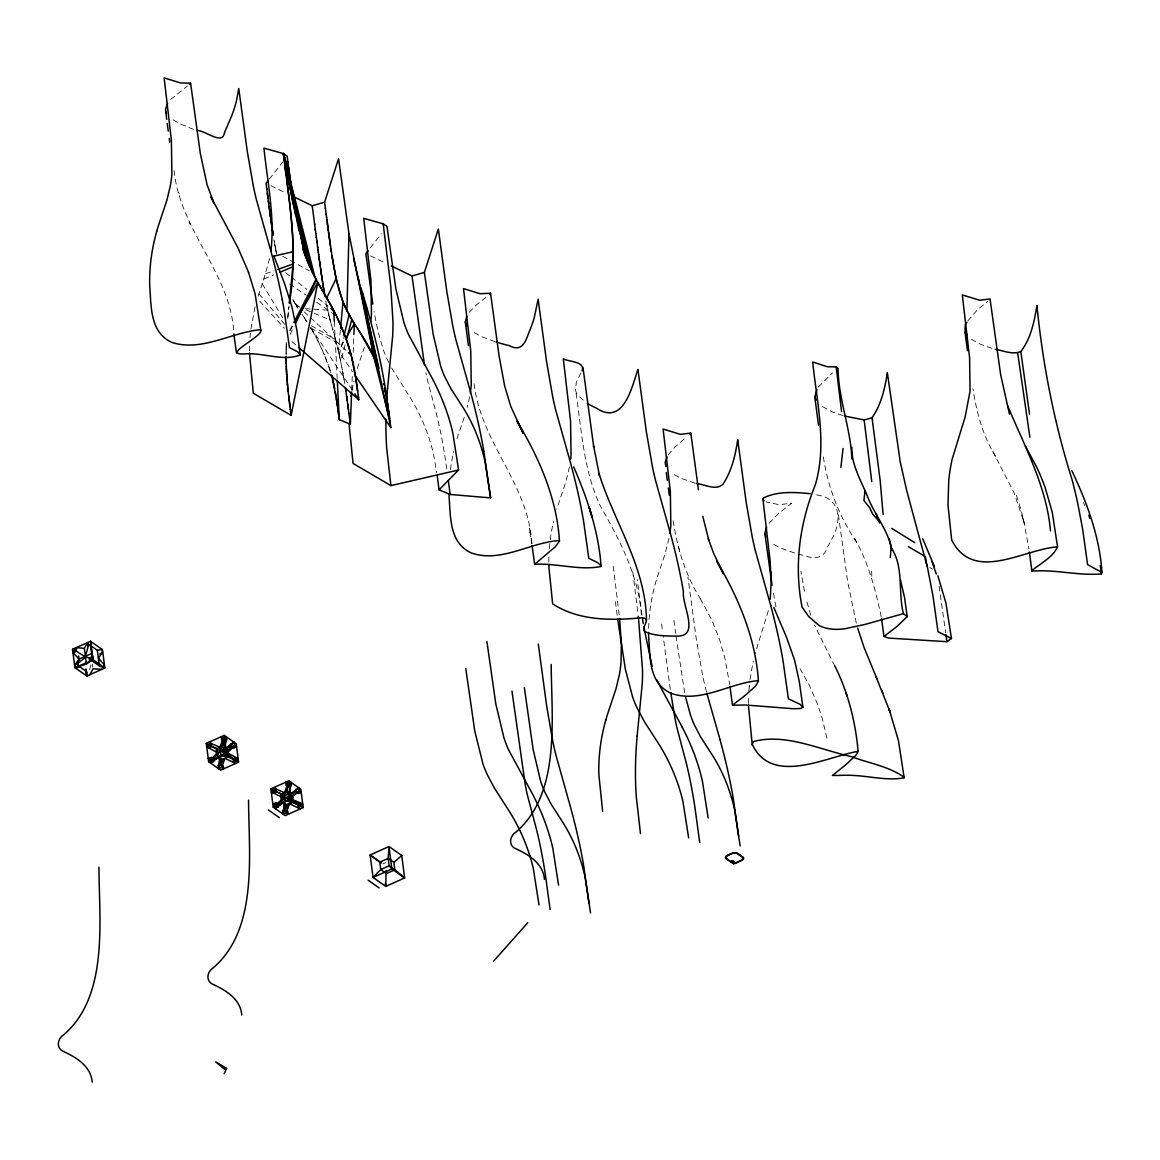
<?xml version="1.0" encoding="UTF-8"?>
<svg xmlns="http://www.w3.org/2000/svg" width="1160" height="1160" viewBox="0 0 1160 1160"><rect width="100%" height="100%" fill="white"/><g stroke="black" fill="none" stroke-linecap="round" stroke-linejoin="round"><path stroke-width="0.75" stroke-dasharray="5 3.75" d="M249.444 351.031L249.545 345.144M286.114 353.684L286.114 352.64M286.129 351.538L286.114 355.366M286.129 351.596L286.143 349.493M286.143 350.233L286.187 346.796M748.403 703.395L748.476 698.059M286.172 348.275L286.201 346.26M286.201 346.303L286.302 342.287M286.23 345.173L286.259 344.07M351.712 390.108L352.35 373.955M353.191 352.408L353.844 336.24M748.867 691.012L749.795 680.92M249.994 337.69L250.4 333.239M749.186 686.792L749.316 685.313M287.724 318.464L287.854 317.101A245.021 128.586 -75 0 1 288.115 314.36L289.043 305.906M287.854 317.101L288.883 307.183M340.387 329.962L338.401 351.031L352.51 371.649M250.879 329.106L255.142 306.602M749.969 679.455L753.173 661.316M469.67 396.735L467.219 407.522M569.458 466.958L566.051 481.139L557.684 506.282A233.464 198.2 -0.2 0 0 556.727 509.327M669.001 538.428L664.839 554.683L657.488 576.505A233.464 198.2 -0.2 0 0 655.617 582.61A252.46 214.325 -0.2 0 0 648.817 624.413A220.197 186.934 -0.2 0 0 648.614 629.837M269.656 258.506L262.624 282.967M768.355 610.653L755.102 653.674M339.373 355.337L343.563 337.502M345.144 344.796L340.707 361.63L340.504 360.586M89.552 669.625L91.031 664.448M258.129 296.192L262.58 283.098M364.428 347.246L358.106 365.82A233.464 198.2 -0.2 0 0 357.149 368.865M464.217 417.47L457.896 436.044A233.464 198.2 -0.2 0 0 456.938 439.089M290.188 334.341L294.06 326.38M289.797 330.469L293.074 324.075M580.928 372.911L576.288 382.379L575.577 390.137A40.861 21.474 -7.4 0 0 577.549 394.806L585.235 402.012M290.087 330.658L293.668 324.452M343.723 341.91L338.401 351.031L337.661 347.855M967.744 320.914L977.59 309.647L987.696 301.223M668.189 454.894L674.511 447.412L686.328 437.175M269.395 179.075L282.721 161.951M370.301 247.877L381.408 233.61M769.109 523.261L777.693 514.257L791.642 503.164L779.244 504.716L765.933 501.888M469.249 312.286L476.31 304.978L488.084 295.684M818.322 387.02L832.488 372.897M170.665 99.426L187.383 86.014M382.858 863.954L386.004 862.547M264.001 278.922L273.63 274.876M265.683 273.76L274.209 270.715M305.123 308.661L328.381 310.242M843.059 415.599L832.909 412.177L820.874 405.753M695.029 483.184L680.34 477.992L671.249 472.801M816.582 494.958C841.449 497.64 842.015 522.522 831.56 539.371A279.067 146.638 -7.4 0 1 827.312 547.332C824.557 557.829 814.421 559.729 805.518 555.785A142.52 74.892 -7.4 0 1 795.064 553.175L780.376 548.013L771.212 542.909M494.784 341.591L481.603 336.661L472.424 331.658M991.916 348.363L980.388 344.215L970.731 338.865M193.474 129.383L179.612 123.641L171.201 118.639M295.945 304.921L299.628 307.067M306.051 309.793L330.107 320.029L332.891 330.049M270.831 185.673L285.157 192.618M370.62 255.911L384.946 262.856M282.663 256.258L309.387 270.845M310.764 327.932L336.342 342.519L335.312 338.647M311.329 325.728L335.544 339.517L333.312 331.528M929.769 567.472L932.596 569.183M289.724 284.113L306.211 295.235M316.695 302.31L331.673 312.417M285.65 272.76L289.899 276.094M291.32 277.211L306.878 289.449M318.188 298.367L328.091 306.153M291.972 341.606L297.424 346.347M294.829 303.079L298.946 307.008M304.166 311.808L309.387 316.622M310.692 317.825L345.912 350.276M259.709 301.208L284.461 328.309M258.912 293.755L285.925 325.8M301.948 314.186L306.936 321.683L302.325 314.896M310.923 327.7L352.814 390.76M305.211 319.261L306.632 321.421M297.264 307.067L297.961 308.168L296.423 305.704M297.149 306.878L296.293 305.5M310.662 327.758L311.851 329.715M296.105 305.181L295.829 304.732M311.068 328.425L316.201 337.415M295.553 304.297L292.943 299.802M262.29 283.954L282.576 317.637M294.727 302.905L292.798 299.57M312.315 330.498L315.897 336.849M800.066 668.61L809.433 685.487L817.64 704.395L822.411 718.939L827.167 739.399M391.572 367.923L409.147 395.893A233.464 198.563 -4.6 0 1 412.525 401.447A252.46 214.716 -4.6 0 1 429.882 440.699A220.197 187.282 -4.6 0 1 433.39 453.618L436.798 472.787M995.628 456.533C982.926 435.957 976.473 412.395 972.964 388.658M316.173 337.371L324.51 355.047M992.771 451.226L1014.246 493.203L1024.613 524.015M317.68 340.257L321.523 348.16M174.101 170.563C179.901 230.55 231.71 274.659 233.87 334.181M388.701 362.384L387.585 360.079A167.881 142.796 -4.6 0 1 382.988 348.841L377.957 331.281L374.027 311.489M189.124 222.227L190.341 224.779M834.837 666L814.436 624.979M322.349 350.001L329.425 368.329M325.003 356.236L328.324 365.037M328.541 365.661L329.976 370.011M810.782 615.25L806.432 600.213M1016.407 495.262L1018.379 501.279A343.476 207.089 -69.6 0 1 1023.381 519.346L1028.906 548.709M329.715 369.185L330.368 371.272M330.035 370.171L330.267 370.91M330.6 372.012L330.817 372.751M856.327 623.137L847.67 581.769L838.231 513.59M335.24 338.401L329.454 317.477M673.163 520.767C677.338 548.245 685.458 575.36 700.524 598.937L699.465 597.11L711.834 620.034L719.722 640.073L725.087 659.025L729.683 684.603M335.646 339.88L337.589 347.521M881.266 616.946C875.539 589.686 868.579 562.977 854.717 538.704L856.805 542.517C838.868 516.301 827.471 486.098 823.02 454.676M330.107 320.029L329.889 319.188M179.524 195.518L179.829 196.649M178.727 192.473L179.031 193.633M678.484 546.664L679.789 551.711M329.788 318.768L328.715 314.462A170.868 33.335 89.7 0 1 325.902 301.513M336.458 342.998L336.704 343.954M706.469 691.838L705.439 687.721A167.881 57.115 69.7 0 1 702.51 674.786L696.377 639.61L687.894 576.984M329.339 317.043L328.99 315.636M337.096 345.549L337.299 346.376M1022.989 518.041L1024.744 525.19M328.875 315.157L326.54 304.66M337.546 347.376L337.995 349.262M338.256 350.349L338.981 353.568M338.938 353.336L339.3 355.004M339.373 355.293L340.286 359.542M339.706 356.845L340.039 358.396M340.243 359.353L340.547 360.861M775.967 606.767L772.893 590.484M276.602 253.91L276.37 252.822M276.631 254.083L275.95 250.69M340.866 362.355L341.837 367.314M276.283 252.387L275.514 248.429M326.279 303.398L325.96 301.788M684.69 692.766L676.048 636.521M341.837 367.27L342.127 368.808M275.863 250.255L275.703 249.386M804.474 591.324L800.893 571.155M275.674 249.24L274.282 241.57M342.2 369.214L342.403 370.301M531.831 543.547C528.815 484.387 480.037 441.395 474.063 383.177M275.442 248.037L274.935 245.224M342.562 371.113L342.78 372.287M342.649 371.591L342.954 373.274M342.824 372.534L343.084 373.94M939.078 586.163L945.676 632.852M343.055 373.766L343.577 376.724M274.848 244.745L274.166 240.831M530.192 533.02L529.351 528.264L531.831 543.808M343.563 376.681L343.723 377.595M343.664 377.217L343.998 379.175M274.238 241.323L273.992 239.844M343.969 379.001L344.723 383.539M642.031 615.496L637.159 579.42M531.077 538.341L531.802 543.359M670.306 689.33L663.056 635.375M446.76 468.872L445.266 458.635A220.197 42.963 89.7 0 0 443.279 446.47A252.46 49.256 89.7 0 0 436.029 412.395A233.464 45.559 89.7 0 0 434.84 407.914L427.228 379.175A167.881 32.755 89.7 0 1 425.894 372.751M641.364 614.264C638.217 574.171 618.759 538.544 599.445 504.252C583.117 468.161 581.479 427.707 575.418 389.122M673.946 620.397L675.642 633.375M661.577 623.978L662.65 632.229M632.736 571.808L638.145 614.582M613.277 566.355L619.454 616.961M615.409 601.59L617.511 617.714M92.408 664.115L92.829 667.261M334.298 321.334L337.197 378.508M871.667 571.242L871.87 578.564M548.811 562.252A220.197 186.934 -0.2 0 1 548.883 556.93M549.376 548.564A252.46 214.325 -0.2 0 1 553.509 521.594M450.471 469.568A252.46 214.325 -0.2 0 1 453.72 451.37M352.06 390.311A252.46 214.325 -0.2 0 1 353.916 381.132M1083.382 502.526A258.1 219.167 -14.2 0 1 1084.846 505.716"/><path stroke-width="1.5" d="M851.832 458.867C850.788 428.402 838.376 399.243 838.042 368.373L836.157 366.85L827.341 366.763L812.696 361.978C816.843 402.65 827.297 444.773 815.234 485.039C799.559 523.639 793.875 565.993 802.067 607.072L808.795 616.627L818.627 625.124A28.884 15.167 -7.4 0 0 845.408 628.633L865.171 624.385L903.452 613.64L907.178 616.627L896.622 626.806L883.934 636.434L881.571 618.686M286.694 179.249C292.074 220.182 296.728 261.725 289.406 302.832M967.455 350.683L965.062 332.369L965.207 324.858L966.889 322.233M352.669 321.015L346.883 310.575L348.971 233.783L338.546 158.746L324.597 202.173L325.423 208.568M851.861 447.354C851.266 465.943 862.489 482.836 868.913 499.974C876.264 516.882 888.574 531.599 891.866 550.029M292.958 264.712C294.437 227.462 287.593 190.457 283.388 153.584L263.929 148.132C267.438 182.149 274.935 216.543 270.947 250.864M338.517 413.714L339.286 419.615L350.363 424.226L351.639 391.906M353.901 334.457L354.337 323.683L353.263 321.958L353.771 322.785M292.943 265.06L289.362 303.079M86.028 669.378L86.884 676.048L74.907 667.609L72.529 649.296L90.48 641.248L102.457 649.673L104.835 668L86.884 676.048L86.666 671.669L80.025 667L75.342 667.913L74.936 664.868L79.011 659.17L91.727 653.457L90.915 641.553L90.712 645.627L97.353 650.296L102.037 649.383L102.428 652.428L98.368 658.14L104.444 664.941M468.437 345.607L465.32 321.958L466.755 316.173M843.044 448.5L840.898 467.408M890.329 557.539L891.097 547.491L889.256 538.82M340.547 328.207L343.012 301.861L340.156 293.755M282.3 299.875A220.197 74.907 69.7 0 1 284.258 310.88L289.435 347.637L297.975 351.958L300.295 354.989C283.2 361.717 262.812 352.336 244.485 353.887C221.589 355.279 260.231 337.937 260.899 330.861L255.084 293.785L248.429 271.947M770.255 599.198L771.139 581.798L770.167 561.251L762.903 498.916M864.983 490.491L863.939 500.54L869.855 507.935L872.581 513.967L879.309 521.492M698.45 489.796L690.809 433.028L680.529 434.405L663.1 429.055L670.35 491.405L670.828 525.291A167.881 142.52 -0.2 0 1 669.885 533.368M818.539 425.387L814.813 397.024L816.944 389.528M573.692 466.914C587.337 498.466 598.531 531.352 601.054 565.891L600.938 566.486C579.623 570.851 556.539 562.919 534.644 564.326L532.077 545.519M490.564 293.335L499.061 355.772L504.673 386.034L510.791 406.464L523.247 433.434L517.055 421.123C539.038 457.779 556.757 497.915 559.482 541.125L555.234 546.824L534.644 564.326M249.458 353.133L253.3 393.226L291.131 415.367L317.825 282.576L322.291 290.348M343.983 335.762L349.117 314.882M346.463 339.735L351.77 319.522M235.581 763.454L224.953 758.307L221.618 767.413L218.631 768.761L218.239 765.702L220.893 757.219M221.632 739.761L224.619 738.427L226.62 739.833L223.619 741.167L221.632 739.761L221.226 736.716L223.227 738.122L223.619 741.167L220.429 751.361L213.237 758.741L210.25 760.09L217.442 752.71L223.416 750.027L226.62 739.833L226.214 736.774L223.227 738.122L219.893 747.243L220.965 755.493L210.642 763.149L210.25 760.09L208.249 758.683L211.25 757.349L213.237 758.741L213.643 761.801L211.642 760.394L211.25 757.349M221.763 762.671L222.821 759.278M437.233 475.904L439.075 489.853L450.152 494.464L490.608 497.887L485.083 461.897A220.197 162.574 -54.9 0 0 481.893 449.442A252.46 186.383 -54.9 0 0 466.509 413.322A233.464 172.376 -54.9 0 0 463.594 408.422L450.907 388.658L444.816 376.899A167.881 123.946 -54.9 0 1 440.742 366.444L433.173 334.356L424.386 272.397L438.349 228.984L446.817 291.61L452.951 326.786A167.881 57.115 69.7 0 0 455.895 339.72L468.48 384.613A233.464 79.416 69.7 0 1 471.395 395.067A252.46 85.883 69.7 0 1 481.864 440.322A220.197 74.907 69.7 0 1 483.85 451.341M224.17 1073.739L226.417 1068.781L224.793 1068.781L225.75 1069.259M226.214 736.774L222.88 745.894L216.905 748.577L208.263 744.821L208.669 747.881L217.442 752.71M218.631 768.761L221.966 759.655L227.954 756.972L236.582 760.713L236.19 757.654L227.418 752.84L226.881 748.707L224.881 747.301M284.882 795.745L284.49 792.701L287.825 783.58L290.812 782.231L291.218 785.291L287.883 794.411L281.894 797.094L271.266 791.932L274.253 790.598L284.882 795.745L288.216 786.639L287.825 783.58L285.824 782.173L286.23 785.233L288.216 786.639L291.218 785.291L289.217 783.885L286.23 785.233M289.144 786.799L290.812 782.231M300.179 808.926L289.55 803.764L286.215 812.885L283.228 814.218L282.837 811.173L285.606 803.576M283.228 814.218L286.563 805.112L292.552 802.43L301.18 806.171L300.788 803.126L293.596 799.994M286.375 808.317L288.043 803.749M104.023 664.636L104.415 667.696L99.383 665.971L92.742 661.301L92.901 656.807L91.727 653.457M1025.44 446.266L1036.547 466.842A255.186 205.784 25.2 0 1 1045.03 487.214L1052.207 511.98L1057.557 546.882C1052.584 557.394 1041.085 563.064 1032.342 570.256L1031.921 571.184C1055.136 569.139 1078.264 575.94 1101.362 573.91L1102 572.475C1099.564 536.63 1087.08 502.759 1071.753 470.598M582.073 370.794C585.553 361.238 568.53 361.92 563.311 358.817L570.561 421.167L571.039 455.053A167.881 142.52 -0.2 0 1 570.633 459.172M766.659 527.089L764.933 532.716L765.716 536.775M667.029 456.808L665.173 462.477L665.869 466.581M295.611 323.19L316.462 280.111M326.395 298.584L336.197 278.574M293.9 322.48L316.056 279.371L307.791 262.145M167.663 103.298L165.518 109.243L166.721 119.437M295.452 321.349L317.825 282.576M345.492 338.865L354.337 323.683L353.858 322.93M773.836 607.463L786.625 637.55L794.528 659.967L799.298 681.543L802.923 707.266L800.516 708.514L793.469 708.745L746.199 705.048A68.498 35.989 -7.4 0 0 738.441 705.164L732.482 705.12L739.993 699.393A240.004 126.106 -7.4 0 0 745.3 695.275L755.421 686.27L758.422 681.166C755.624 638.188 738.529 598.024 716.88 561.353L723.289 573.49L713.719 553.581L708.282 538.762M87.928 642.886L88.319 645.946L85.361 656.313C85.448 659.126 69.528 667.971 77.502 663.215L78.329 666.579L86.376 664.143L84.347 648.484L87.493 642.596L88.319 645.946L91.306 644.597L87.885 645.641M883.108 514.475L880.106 479.921L872.03 417.817C881.194 404.521 885.022 388.368 887.327 372.607L900.218 461.782L906.641 490.346L927.623 568.24L933.032 596.211L937.99 631.707L951.461 638.493L946.908 641.697L888.56 638.072L883.934 636.434M690.78 433.231L689.924 434.159M268.279 180.496L266.06 183.352L266.844 189.399M368.068 250.734L365.849 253.59L372.81 304.108M995.149 349.189C1003.414 350.712 1012.607 355.004 1020.814 351.524C1030.979 338.488 1034.27 321.465 1036.924 305.529C1042.826 364.95 1054.324 423.545 1072.304 480.486A261.014 88.827 69.7 0 1 1077.712 503.15L1082.686 529.409L1087.601 564.63L1102 572.475M493.478 961.278L527.757 922.736M226.823 751.709L231.608 746.793L234.595 745.445L236.596 746.852L233.61 748.2L231.608 746.793L231.217 743.734L234.204 742.4L234.595 745.445L227.418 752.84M439.075 489.853L458.591 470.003L452.936 433.608A220.197 176.088 27.3 0 0 449.529 420.384A252.46 201.883 27.3 0 0 432.564 379.03A233.464 186.702 27.3 0 0 429.316 373.012L408.407 334.326A167.881 134.256 27.3 0 1 403.926 322.538L395.85 288.796L386.962 226.475L383.177 223.807L363.718 218.356L370.968 280.705L371.461 314.592A167.881 142.52 -0.2 0 1 370.707 321.349M489.839 294.234L490.549 293.248L479.964 293.712L463.507 288.594L470.757 350.943L471.25 384.83A167.881 142.52 -0.2 0 1 470.308 392.907M381.451 862.967L370.127 854.992L379.784 862.156L380.755 869.551L386.439 873.553L394.864 869.783L389.165 865.781L380.755 869.551L373.041 877.438L391.906 868.97L388.991 846.524L388.209 858.385L389.165 865.781L391.906 868.97L404.651 877.932L394.864 869.783L393.892 862.387L401.737 855.5L388.991 846.524L370.127 854.992L373.041 877.438L385.772 886.399L404.651 877.932L401.737 855.5M225.112 748.997L231.217 743.734M226.881 748.707L234.204 742.4M210.642 763.149L217.979 756.842L223.952 754.159L228.593 755.087L228.201 752.042L226.2 750.636L223.213 751.985L223.605 755.029L225.606 756.436L228.593 755.087M275.848 802.807L276.239 805.852L278.24 807.259L277.834 804.213L275.848 802.807L272.846 804.141L274.848 805.547L277.834 804.213L285.171 797.906L289.812 798.848L292.798 797.5L288.159 796.572L282.17 799.255L274.848 805.547L275.239 808.607L285.563 800.965L290.203 801.893L293.204 800.559L292.798 797.5L290.812 796.093L287.81 797.442L288.216 800.487L290.203 801.893L289.812 798.848L287.81 797.442M289.71 794.455L298.801 787.857L299.193 790.917L301.194 792.309L298.207 793.658L296.206 792.251L295.814 789.191M291.32 796.456L299.193 790.917L291.87 797.224L291.479 794.165L298.801 787.857M275.239 808.607L282.576 802.299L288.55 799.617M189.399 84.52L190.573 83.114L180.626 82.954L164.14 77.894L171.39 140.244L171.883 174.131A167.881 142.52 -0.2 0 1 170.288 186.035L166.895 200.216L158.528 225.359A233.464 198.2 -0.2 0 0 156.672 231.463M86.376 664.143L90.306 661.214C86.289 656.893 97.179 655.4 89.9 658.155C82.708 656.4 64.453 645.221 84.347 648.484M75.922 651.007L72.935 652.355L79.011 659.17M99.862 654.066L102.428 652.428M74.907 667.609L93.293 659.866M206.277 743.415L224.228 735.367L236.205 743.792L238.583 762.12L220.632 770.167L208.655 761.743L206.277 743.415L208.93 745.285M208.263 744.821L211.265 743.487L219.893 747.243M209.655 745.126L209.264 742.081L211.265 743.487L211.656 746.533L209.655 745.126L206.668 746.474L208.669 747.881L211.656 746.533L225.214 753.377L228.201 752.042L223.416 750.027M224.779 748.925L229.665 746.721M208.655 761.743L226.606 753.695L238.583 762.12M218.239 765.702L221.226 764.367L221.618 767.413L223.619 768.819L223.227 765.774M227.345 755.784L233.189 759.003L236.19 757.654L238.177 759.06M236.582 760.713L233.595 762.047L233.189 759.003M270.875 788.887L288.825 780.839L300.802 789.264L303.18 807.577L285.23 815.625L273.252 807.201L270.875 788.887L273.528 790.758M274.253 790.598L273.861 787.538L275.863 788.945L276.254 792.005L273.267 793.338L272.861 790.293L275.863 788.945L284.49 792.701M272.861 790.293L281.503 794.034L287.477 791.352L287.883 794.411L291.87 797.224M289.376 794.383L294.263 792.193M280.851 795.905L281.242 798.964L284.243 797.616M273.252 807.201L291.204 799.153L303.18 807.577M282.837 811.173L285.824 809.825L286.215 812.885L288.216 814.291L287.825 811.231M292.03 801.966L297.786 804.46L300.788 803.126L302.774 804.533M301.18 806.171L298.192 807.519L297.786 804.46M379.784 862.156L388.209 858.385L393.892 862.387M734.7 863.229L741.689 860.053A4.176 2.189 -7.4 0 0 742.617 859.227L742.965 858.284A4.133 2.175 -7.4 0 0 742.646 857.443L737.151 853.571A4.104 2.16 -7.4 0 0 735.759 853.209A4.712 2.479 -7.4 0 0 734.468 853.165L734.048 853.194A4.191 2.204 -7.4 0 0 732.018 853.644L727.639 855.602A4.22 2.219 -7.4 0 0 726.392 856.616L726.044 857.573A4.437 2.335 -7.4 0 0 726.537 858.617L734.077 863.939L725.725 858.617A4.959 2.595 -7.4 0 1 725.377 857.631L725.768 856.529A4.742 2.494 -7.4 0 1 726.841 855.587L732.149 853.194A4.8 2.523 -7.4 0 1 734.048 852.832L734.541 852.803A5.409 2.842 -7.4 0 1 736.02 852.846A4.727 2.494 -7.4 0 1 737.615 853.267L743.27 857.255A4.756 2.508 -7.4 0 1 743.647 858.226A5.321 2.798 -7.4 0 1 743.241 859.299A4.8 2.523 -7.4 0 1 742.168 860.256L735.063 863.489M280.038 272.194L292.856 266.8M277.632 269.497L292.987 264.016M294.712 197.258L312.228 205.755L324.597 202.173M391.326 265.945L412.017 275.978L424.386 272.397M844.582 416.034L864.142 419.949L872.03 417.817M349.262 424.415A220.197 186.934 -0.2 0 0 349.334 427.025L353.089 463.449L390.92 485.605L458.591 470.003M273.267 256.258L293.175 251.691M1057.557 546.882C1023.454 549.13 973.806 583.509 951.678 539.995L947.981 505.049L948.764 480.095A261 221.575 -0.2 0 1 952.084 459.433L965.192 416.745L970.05 391.137L969.615 358.048L962.307 294.901L979.678 300.251L990.031 298.946L1000.616 374.434L1009.446 414.105M810.26 493.696C794.846 492.202 777.794 490.941 763.527 497.945L762.889 499.278L764.106 500.888M220.965 755.493L225.606 756.436L225.214 753.377L223.213 751.985M281.242 798.964L284.345 799.588M696.261 483.517C704.424 484.198 715.822 491.028 722.912 484.3C731.713 471.09 735.44 455.184 737.716 439.684L746.184 502.295L752.332 537.486A167.881 57.115 69.7 0 0 755.261 550.42L767.847 595.312A233.464 79.416 69.7 0 1 770.777 605.766M496.001 341.982L499.568 343.055A180.626 94.917 -7.4 0 0 509.182 345.607C522.072 352.524 525.437 341.823 529.192 331.818A353.597 185.803 -7.4 0 0 534.209 317.825L538.139 299.207L546.606 361.833L552.74 397.024A167.881 57.115 69.7 0 0 555.683 409.959L568.269 454.851A233.464 79.416 69.7 0 1 571.184 465.305A252.46 85.883 69.7 0 1 581.653 510.56A220.197 74.907 69.7 0 1 583.639 521.565L588.801 558.322L597.878 562.73L601.054 565.891M197.026 130.631C203.826 129.587 221.183 144.725 224.039 134.313A91.292 47.966 -7.4 0 1 225.359 130.514L231.667 115.942A353.481 185.745 -7.4 0 0 236.596 100.224L238.757 88.522L247.239 151.148L253.373 186.325A167.881 57.115 69.7 0 0 256.302 199.259L268.902 244.151A233.464 79.416 69.7 0 1 271.817 254.606A252.46 85.883 69.7 0 1 282.286 299.86M76.314 650.745L72.964 649.6L73.356 652.645L76.343 651.311L75.951 648.251M587.236 403.317L589.338 404.564A95.961 50.431 -7.4 0 0 596.023 407.914C623.442 426.329 631.548 388.107 637.928 369.445L646.395 432.071L652.529 467.248A167.881 57.115 69.7 0 0 655.472 480.182L668.058 525.074A233.464 79.416 69.7 0 1 670.973 535.529A252.46 85.883 69.7 0 1 681.442 580.783A220.197 74.907 69.7 0 1 683.428 591.803C681.717 604.476 699.741 635.433 678.383 636.057C667.13 636.072 654.849 636.26 644.496 631.432C640.784 627.154 651.934 618.599 642.234 617.773C611.885 620.513 579.434 621.18 552.667 603.91L548.912 567.486A220.197 186.934 -0.2 0 1 548.839 564.876M908.265 546.606L925.39 556.597L926.941 565.746M333.181 313.432L336.183 315.447L335.53 314.128M891.764 528.38L914.704 542.634M284.388 161.298L283.388 153.584L287.173 156.252L287.999 162.588M289.478 792.759L291.479 794.165M104.835 668L92.858 659.562L90.48 641.248M225.954 755.566L227.954 756.972L227.592 754.217M290.551 801.023L292.552 802.43L292.146 799.37M90.306 661.214L89.48 657.851M101.848 669.335L93.032 668.827L89.885 674.699M72.529 649.296L75.197 651.166M283.895 798.501L281.894 797.094L281.503 794.034M221.966 759.655L217.979 756.842L216.905 748.577M286.563 805.112L282.576 802.299L282.17 799.255M77.502 663.215L78.329 666.579M85.898 669.146L86.492 672.988M268.322 809.912L279.386 817.698M368.111 880.15L379.175 887.937M260.84 330.15L260.231 329.701C230.912 332.47 201.579 352.075 171.796 342.403C149.974 332.267 151.322 306.95 149.756 286.563A220.197 186.934 -0.2 0 1 149.828 273.267A252.46 214.325 -0.2 0 1 156.701 231.463M330.919 308.386L334.486 312.055M298.787 347.536L358.802 399.779L358.353 396.387M348.522 352.669L351.132 355.076L356.076 379.712M758.422 681.166L757.958 680.702C729.277 683.08 700.625 703.612 671.408 693.419C648.832 683.457 650.296 658.488 648.715 637.71A220.197 186.934 -0.2 0 1 648.6 632.49M965.062 332.369L967.324 334.964M354.525 374.608L390.804 427.649L389.949 421.036M358.759 330.455L364.559 339.401M354.815 393.762L358.802 399.779M357.657 328.787L358.904 330.673M359.846 332.108L374.042 357.454M356.555 327.106L357.758 328.947M355.438 325.409L356.613 327.207M354.337 323.683L355.467 325.438M352.785 321.204L353.191 321.856L346.434 309.662M364.748 339.706L365.298 340.605A241.715 178.466 -54.9 0 1 372.244 353.568L372.447 353.974M322.248 290.261L329.875 303.412M325.017 294.988L330.977 305.385M320.928 287.999L315.767 278.835M330.107 303.818L335.356 313.78M331.195 305.79L333.746 310.605L334.298 321.334M315.607 278.516L315.375 278.095A213.106 170.418 27.3 0 1 312.533 272.571L306.719 259.463M559.482 541.125L559.178 540.56C530.207 542.314 501.048 563.209 471.511 553.03C449.37 543.097 450.66 517.737 449.123 497.248A220.197 186.934 -0.2 0 1 449.05 494.638M891.097 547.491C904.249 567.11 897.767 591.803 903.452 613.64M334.66 312.402L337.052 317.274M346.883 310.575L344.07 304.442M834.837 666C848.192 692.592 855.457 721.81 858.139 751.361M336.762 316.665L339.01 321.508M337.197 317.579L340.91 325.815M372.635 354.38L373.346 355.902M345.375 307.429L344.998 306.588M466.566 325.887L465.32 321.958M373.955 357.265L374.375 358.193M339.3 322.146L340.054 323.857M374.143 357.657L374.68 358.904M374.448 358.368L374.999 359.614M922.722 538.762L934.438 566.631M857.675 628.067L864.011 647.309L876.887 678.673M876.032 676.729L889.995 711.732L888.952 708.702M344.767 306.051L342.548 300.657M374.767 359.078L375.405 360.557M882.267 691.519L881.629 690.055L882.978 693.202M340.344 324.539L341.62 327.512M375.072 359.788L377.682 366.212M341.055 326.163L341.982 328.381M375.477 360.76L376.028 362.079M343.954 304.195L343.375 302.76M341.765 327.86L342.301 329.164M814.813 397.024L816.104 400.142M342.084 328.642L343.345 331.731M342.403 329.425L345.027 336.125M307.646 261.769L304.326 252.909M376.304 362.746L376.87 364.124M273.977 256.157L284.649 283.808L291.87 306.733L296.699 329.266L300.295 354.989M248.544 272.238L238.061 248.023L210.931 196.91L214.078 203.594L207.045 184.571L200.375 153.845L190.602 83.201M377.087 364.689L377.725 366.313M343.606 332.398L345.637 337.763M342.461 300.454L336.835 281.43M306.11 257.897L305.5 256.244M1007.764 405.971C1024.642 446.586 1046.566 486.2 1050.496 530.889M931.973 561.6L936.279 573.997M345.419 337.183L345.97 338.691M889.386 709.963L898.434 740.587L904.162 777.722M1088.79 515.258L1089.921 518.361M345.724 337.995L346.216 339.387M876.206 513.706L879.57 523.044M346.057 338.923L347.913 344.332M305.239 255.505L304.5 253.402M293.233 204.145L283.388 153.584L289.072 170.825M847.148 696.217L845.988 692.853M346.623 340.547L347.029 341.707M937.874 575.795L945.908 602.953L951.461 638.493M347.217 342.272L347.608 343.418M304.224 252.605L303.05 248.936L303.587 250.632M347.826 344.056L348.667 346.695M303.993 251.894L303.702 251.024M165.648 111.2L166.272 113.129M348.246 345.346L350.262 351.944M348.739 346.912L351.132 355.076M339.996 293.262L338.314 287.346M708.832 540.386L702.8 516.345M588.903 506.398L592.165 517.563L589.468 508.283M652.137 666.304L643.713 626.559M350.349 352.248L350.987 354.525M360.949 287.839C374.114 330.252 384.627 373.607 389.224 417.861L373.766 356.845L348.971 233.783M331.528 375.188L333.369 382.365M331.615 375.477L332.079 377.232M900.581 580.246L904.626 598.009L907.178 616.627M383.38 383.728L383.641 384.7M353.495 258.144L378.943 368.3M351.407 356.135L351.915 358.106M706.817 693.173L718.04 732.612A233.464 79.416 69.7 0 1 720.012 739.587M290.261 188.442L283.388 153.584L314.983 277.37M337.894 285.751L336.226 278.719M332.543 378.958L336.864 401.577M295.568 215.238L283.388 153.584L312.214 271.933M352.19 359.208L352.567 360.774M384.497 388.194L385.512 392.718M685.72 697.58L690.301 714.444A167.881 123.946 -54.9 0 0 694.376 724.899L700.466 736.658L713.154 756.421A233.464 172.376 -54.9 0 1 716.082 761.293A252.46 186.383 -54.9 0 1 731.423 797.457M299.164 231.319L283.388 153.584L309.546 266.249M336.719 280.894L335.82 276.834M352.683 361.296L353.38 364.414M384.888 389.833L385.265 391.572M333.601 383.38L334.689 388.557M289.188 181.874L283.388 153.584L307.023 260.246M304.137 252.314L283.388 153.584L288.637 177.35M336.168 278.443L335.255 274.123M283.388 153.584L304.66 253.88M390.804 427.649L362.601 293.596L373.766 356.845M335.762 276.573L333.282 263.567M358.164 277.661L375.593 361.021M353.481 364.936L354.017 367.56M802.923 707.266L799.951 704.25L788.38 698.784L783.217 662.026A220.197 74.907 69.7 0 0 781.26 651.035A252.46 85.883 69.7 0 0 770.762 605.752M385.714 393.675L388.209 408.363M385.743 393.892L386.106 395.705M335.138 273.571L332.006 255.881M354.133 368.126L354.699 371.214M1029.891 437.233L1017.668 352.814M544.417 879.338C543.257 863.606 528.946 854.862 516.113 848.859C508.022 845.785 509.545 835.939 516.011 832.024C561.237 793.164 551.377 717.851 551.203 664.462M241.758 1015.029C240.613 999.296 226.287 990.553 213.469 984.55C205.363 981.476 206.886 971.63 213.353 967.715C258.593 928.856 248.719 853.557 248.544 800.154M92.162 1082.106C91.002 1066.373 76.676 1057.63 63.858 1051.627C55.767 1048.553 57.289 1038.707 63.742 1034.793C108.982 995.933 99.122 920.619 98.934 867.216M386.526 397.952L386.947 400.316M324.757 295.321L324.901 296.075M324.771 295.394L324.321 292.827M335.312 391.921L336.11 396.705M424.546 365.501L412.017 275.978M354.902 372.375L355.279 374.578M324.495 293.785L323.408 287.245M333.05 262.218L330.977 249.255M324.118 291.61L323.915 290.363M483.85 451.341L490.608 497.887M387.237 402.027L387.585 404.216M323.698 289.101L323.481 287.709M323.423 287.39L322.422 281.01M323.306 286.708L322.988 284.62M772.067 585.249L764.947 534.006M273.137 234.639L272.702 231.84M273.209 235.088L271.208 221.835M1029.543 414.192L1020.814 351.524M355.54 376.217L357.657 391.079M322.871 283.924L322.538 281.764M345.317 387.382L345.477 388.411M272.614 231.275L272.31 229.288M642.51 618.788L643.22 623.5M331.383 251.85L328.57 232.348M345.535 388.745L345.781 390.384M322.118 278.994L322.451 281.213M322.277 280.067L321.842 277.211M336.385 398.416L338.662 414.86M272.252 228.854L271.918 226.635M345.738 390.137L345.883 391.065M321.856 277.284L321.552 275.254M321.726 276.37L321.262 273.238M670.799 692.752L674.772 717.242A167.881 32.755 89.7 0 0 676.788 727.175L684.4 755.914A233.464 45.559 89.7 0 1 685.589 760.351A252.46 49.256 89.7 0 1 692.824 794.498A220.197 42.963 89.7 0 1 694.825 806.635L699.712 842.464M356.163 380.306L358.498 397.503M330.542 246.297L330.353 244.977M345.999 391.891L346.651 396.343M321.45 274.529L321.117 272.223M271.832 226.055L271.57 224.257M388.194 408.218L390.166 422.718M388.281 408.813L388.455 410.002M330.252 244.325L330.063 242.962M320.972 271.193L321.175 272.644M271.469 223.662L269.077 206.407M329.962 242.251L329.657 240.135M320.812 270.149L321.03 271.687M320.624 268.83L320.899 270.715M346.594 395.98L346.724 396.836M320.493 267.916L320.668 269.091M320.508 268.032L320.204 265.872M336.951 402.215L337.517 406.188M271.121 221.226L270.686 218.124M1029.37 552.087L1031.921 571.184M646.511 620.47C645.786 567.139 614.611 522.942 599.111 473.976L599.459 475.382L593.558 445.918L593.775 447.325L582.972 367.517M388.629 411.22L389.673 418.963M329.556 239.424L328.178 229.448M346.666 396.517L346.782 397.343M346.738 397.039L346.927 398.358M319.971 264.161L320.232 266.06M320.058 264.77L319.58 261.406M291.726 190.588L291.928 191.951M945.922 634.621L946.908 641.697M346.898 398.112L347.115 399.736M347.072 399.373L347.217 400.403M319.739 262.537L319.899 263.668M319.638 261.754L318.927 256.621M319.392 260.072L319.16 258.361M270.512 216.862L270.149 214.31M233.87 334.181L236.466 353.002M864.142 419.949L871.769 481.574M729.915 686.314L732.482 705.12M347.275 400.838L347.812 404.825M318.623 254.359L318.942 256.751M291.247 187.108L290.856 184.266M269.976 213.019L269.526 209.743M169.244 138.489L169.722 142.042M836.157 366.85L841.58 411.64M668.334 487.939L669.305 495.132M327.99 227.969L328.381 230.912M318.289 251.908L318.681 254.852M317.608 246.877L318.318 252.198M317.956 249.472L318.087 250.386M291.087 185.89L287.926 162.052M290.667 182.831L290.072 178.422M269.352 208.423L267.337 193.198M617.714 619.222L625.356 669.175L632.548 696.827A167.881 142.796 -4.6 0 0 637.144 708.078L644.104 721.172L658.706 743.893A233.464 198.563 -4.6 0 1 662.085 749.447A252.46 214.716 -4.6 0 1 679.441 788.698A220.197 187.282 -4.6 0 1 682.95 801.618L688.634 837.854M328.019 228.215L327.279 222.72M327.787 226.49L326.917 219.936M347.724 404.144L348.014 406.363M347.971 406L348.971 413.525M317.709 247.631L316.332 237.206M289.869 176.929L289.376 173.144M448.325 480.515L450.152 494.464M326.54 217.094L327.019 220.719M326.163 214.208L326.627 217.761M348.217 407.812L348.464 409.668M316.796 240.773L317.028 242.512M315.825 233.392L316.375 237.568M315.259 229.1L315.839 233.551M338.082 410.393L338.372 412.598M268.351 200.926L268.714 203.681M267.989 198.113L266.713 188.34M168.258 131.124L167.228 123.424M1100.274 565.616L1101.362 573.91M740.152 845.886L734.642 809.897A220.197 162.574 -54.9 0 0 731.452 797.442M738.572 836.099L733.41 799.341A220.197 74.907 69.7 0 0 730.872 785.451A252.46 85.883 69.7 0 0 719.997 739.587M666.289 472.526L667.333 480.399M708.151 818.003L702.496 781.608A220.197 176.088 27.3 0 0 699.088 768.369A252.46 201.883 27.3 0 0 682.124 727.03M640.479 833.605L636.303 796.775A220.197 115.55 -75 0 1 635.593 782.783A252.46 132.487 -75 0 1 637.144 736.136M602.649 811.449L598.893 775.01A220.197 186.934 -0.2 0 1 598.966 761.729A252.46 214.325 -0.2 0 1 605.839 719.925M590.556 912.963L585.032 876.974A220.197 162.574 -54.9 0 0 581.841 864.505A252.46 186.383 -54.9 0 0 566.457 828.399A233.464 172.376 -54.9 0 0 563.542 823.498L550.87 803.735L544.779 791.976A167.881 123.946 -54.9 0 1 540.69 781.521L533.121 749.433L524.335 687.474M588.961 903.161L583.799 866.404A220.197 74.907 69.7 0 0 581.276 852.513A252.46 85.883 69.7 0 0 570.386 806.664A233.464 79.416 69.7 0 0 568.429 799.689L555.843 754.797A167.881 57.115 69.7 0 1 552.899 741.863L546.766 706.687L538.298 644.061M558.54 885.08L552.899 848.685A220.197 176.088 27.3 0 0 549.477 835.446M550.101 909.527L545.229 873.712A220.197 42.963 89.7 0 0 543.228 861.546A252.46 49.256 89.7 0 0 535.978 827.457A233.464 45.559 89.7 0 0 534.789 822.991L527.176 794.252A167.881 32.755 89.7 0 1 525.175 784.305L511.966 691.055M539.023 904.931L533.339 868.695A220.197 187.282 -4.6 0 0 529.859 855.776M486.91 641.553L495.798 703.859L503.875 737.615A167.881 134.256 27.3 0 0 508.355 749.404L529.279 788.089A233.464 186.702 27.3 0 1 532.556 794.092A252.46 201.883 27.3 0 1 549.448 835.446M465.798 668.667L474.73 730.829L482.937 763.904A167.881 142.796 -4.6 0 0 487.548 775.156L494.493 788.249L509.095 810.97A233.464 198.563 -4.6 0 1 512.473 816.524A252.46 214.716 -4.6 0 1 529.83 855.776M383.177 223.807L390.789 286.491L392.979 321.914A167.881 88.102 -75 0 1 392.747 335.051L388.281 381.002A233.464 122.525 -75 0 0 387.571 388.15M390.92 485.605L386.744 448.775A220.197 115.55 -75 0 1 386.048 434.783A252.46 132.487 -75 0 1 385.961 419.166M325.394 208.292L326.236 214.76M348.957 413.467L350.363 424.226M314.548 223.662L315.418 230.318M312.228 205.755L314.679 224.677M386.048 870.594L385.772 886.399L385.323 882.948M288.666 167.692L288.869 169.258M290.363 409.465L291.131 415.367M288.825 780.839L291.204 799.153M285.171 797.906L285.563 800.965M283.489 802.299L284.36 808.969M224.228 735.367L226.606 753.695M223.068 747.272L223.952 754.159M218.892 756.842L219.762 763.497M216.253 750.447L216.644 753.492M97.353 650.296L99.383 665.971M91.118 648.759L92.742 661.301M91.597 657.851L92.002 660.982M86.058 672.684L86.463 675.743M78.605 656.024L79.416 662.302M284.867 165.039L286.259 175.798M290.435 409.929L288.637 395.618M752.26 745.082L748.432 705.149M290.014 406.682L288.202 391.761M638.348 616.236L642.524 669.914A167.881 88.102 -75 0 1 642.307 683.051L637.84 729.002A233.464 122.525 -75 0 0 637.13 736.15M288.071 390.615L288.159 391.355M288.101 390.833L287.767 387.774M288.043 390.311L287.825 388.266M287.781 387.817L287.26 382.336M619.6 618.468L621.412 644.467L621.02 662.592A167.881 142.52 -0.2 0 1 619.425 674.496L616.033 688.678L607.666 713.821A233.464 198.2 -0.2 0 0 605.81 719.925M287.607 386.164L287.462 384.511M287.433 384.308L287.303 382.843M287.187 381.408L286.998 379.045M287.144 380.929L287.071 379.987M287.042 379.639L286.767 375.782M286.897 377.652L286.825 376.724M286.81 376.376L286.68 374.434M286.694 374.738L286.621 373.534M286.665 374.201L286.549 371.983M286.578 372.621L286.404 369.039M337.285 380.306L339.286 419.615M286.535 371.722L286.375 368.445M771.052 576.999L770.863 571.981M286.389 368.619L286.302 366.212M286.332 367.154L286.215 363.065M286.23 363.95L286.201 362.587M286.201 362.761L286.114 356.627M286.172 361.151L286.157 360.18M286.143 359.208L286.129 357.729M682.152 727.03A233.464 186.702 27.3 0 0 678.875 721.012L657.966 682.327A167.881 134.256 27.3 0 1 656.908 679.803M351.089 396.358A252.46 214.325 -0.2 0 1 351.538 393.341M386.773 398.75A252.46 132.487 -75 0 1 387.585 388.15M858.124 751.332L856.138 755.015L846.771 763.874A268.395 141.041 -7.4 0 1 839.753 769.602L832.431 775.431L838.361 775.445A65.612 34.481 -7.4 0 1 846.032 775.301C865.345 774.851 885.225 781.245 904.118 777.853L904.147 777.272C888.908 766.238 868.782 763.294 851.382 756.595C820.091 749.824 785.494 732.902 753.551 741.544L752.26 744.372C771.951 786.176 826.268 756.769 858.124 751.332M226.562 1068.404L224.605 1069.288L215.702 1061.879L226.562 1068.404M732.554 860.662L731.626 861.068L732.554 860.662M733.57 861.387L732.641 861.793L733.57 861.387M734.599 862.097L733.671 862.518L734.599 862.097"/></g></svg>
